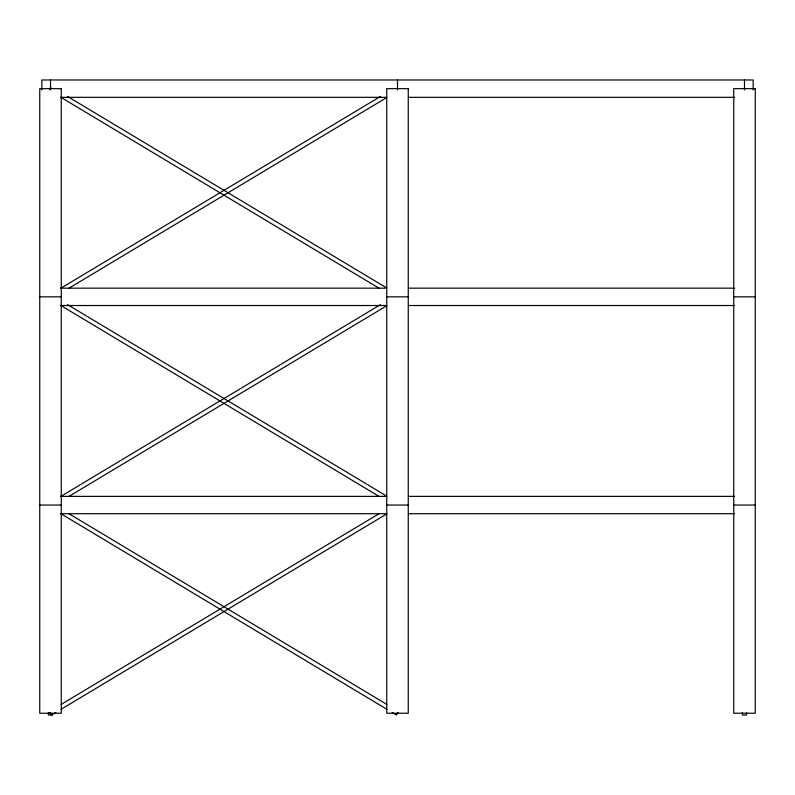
<?xml version="1.0" encoding="UTF-8"?>
<svg xmlns="http://www.w3.org/2000/svg" width="795" height="795" viewBox="0 0 795 795"><rect width="100%" height="100%" fill="white"/><g stroke="black" fill="none" stroke-linecap="round" stroke-linejoin="round"><path stroke-width="1.19" d="M49.976 89.547L51.039 87.758M398.037 712.35L396.427 715.023L392.173 712.469M61.145 288.038L380.467 96.443M68.609 288.416L386.867 97.457M61.145 496.229L380.467 304.644M68.609 496.607L386.867 305.658M61.145 704.43L379.394 513.481M55.839 712.469L51.576 715.023L49.976 712.35M61.155 709.279L386.867 513.848M60.42 97.328L386.35 97.328M408.65 97.328L734.58 97.328M60.42 288.168L386.35 288.168M408.65 288.168L734.58 288.168M39.75 296.843L61.265 296.843M386.748 296.843L408.252 296.843M733.735 296.843L755.25 296.843M60.42 305.519L386.35 305.519M408.65 305.519L734.58 305.519M60.42 496.368L386.35 496.368M408.65 496.368L734.58 496.368M39.75 505.044L61.265 505.044M386.748 505.044L408.252 505.044M733.735 505.044L755.25 505.044M60.42 513.719L386.35 513.719M408.65 513.719L734.58 513.719M52.589 715.023L48.425 715.023L48.425 712.549M67.545 96.443L386.867 288.038M61.145 97.457L379.394 288.416M67.545 304.644L386.867 496.229M61.145 305.658L379.394 496.607M68.609 513.481L386.867 704.43M61.145 513.848L386.847 709.279M753.163 89.895L753.163 79.977L41.837 79.977L41.837 89.895M746.575 712.549L746.575 715.023L742.411 715.023L742.411 712.549M744.498 79.977L744.498 89.895M397.5 79.977L397.5 89.895M50.502 79.977L50.502 89.895M61.265 88.652L39.75 88.652L39.75 713.234L61.265 713.234L61.265 88.652M408.252 88.652L386.748 88.652L386.748 713.234L408.252 713.234L408.252 88.652M755.25 88.652L733.735 88.652L733.735 713.234L755.25 713.234L755.25 88.652"/></g></svg>
